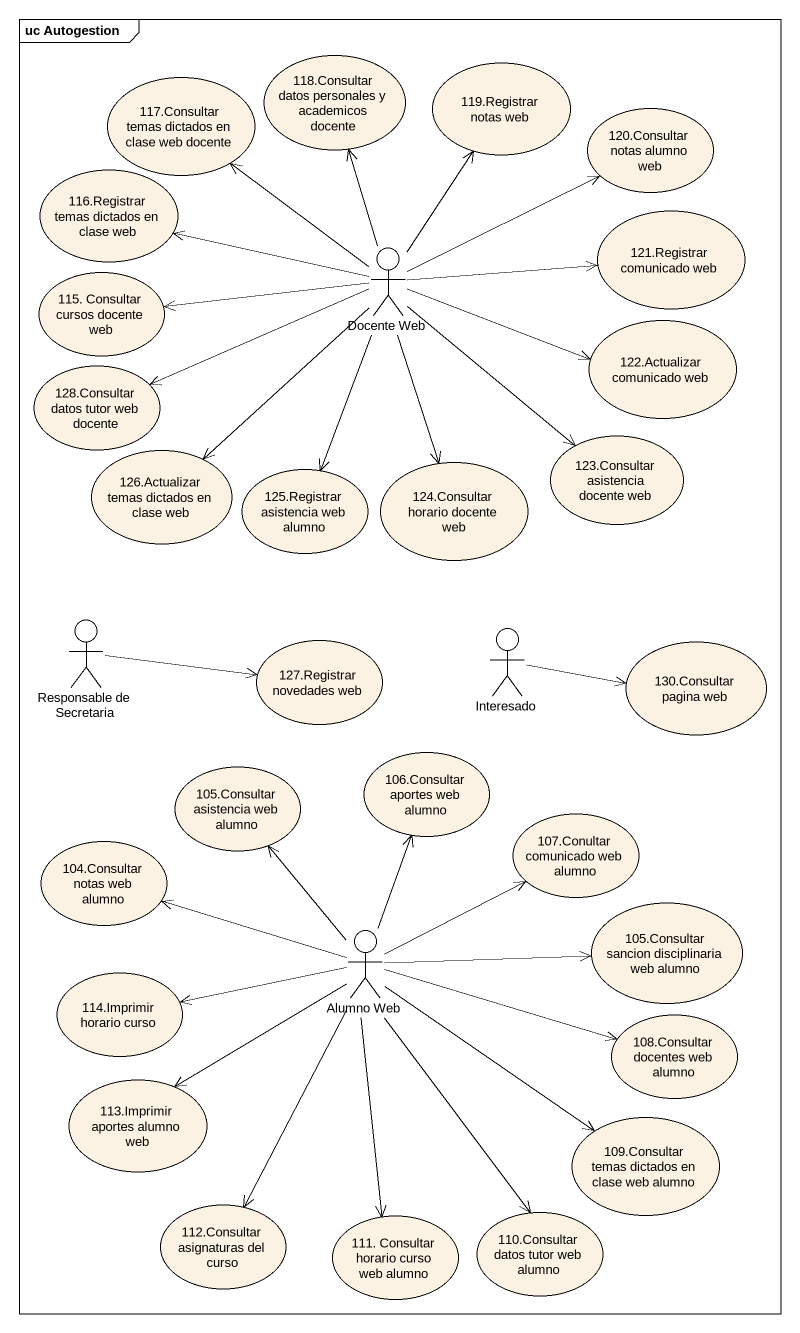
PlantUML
@startuml
mainframe uc Autogestion
usecase "118.Consultar datos personales y academicos docente" as u118_Consultar_datos
usecase "117.Consultar temas dictados en clase web docente" as u117_Consultar_temas
usecase "119.Registrar notas web" as u119_Registrar_notas_web
usecase "120.Consultar notas alumno web" as u120_Consultar_notas_alumno
usecase "116.Registrar temas dictados en clase web" as u116_Registrar_temas
usecase "121.Registrar comunicado web" as u121_Registrar_comunicado_web
usecase "115. Consultar cursos docente web" as u115_Consultar_cursos
actor "Docente Web" as Docente_Web
usecase "122.Actualizar comunicado web" as u122_Actualizar_comunicado
usecase "128.Consultar datos tutor web docente" as u128_Consultar_datos_tutor
usecase "123.Consultar asistencia docente web" as u123_Consultar_asistencia
usecase "126.Actualizar temas dictados en clase web" as u126_Actualizar_temas
usecase "125.Registrar asistencia web alumno" as u125_Registrar_asistencia
usecase "124.Consultar horario docente web" as u124_Consultar_horario
actor "Responsable de Secretaria" as Responsable_de_Secretaria
usecase "127.Registrar novedades web" as u127_Registrar_novedades_web
actor Interesado
usecase "130.Consultar pagina web" as u130_Consultar_pagina_web
usecase "106.Consultar aportes web alumno" as u106_Consultar_aportes_web
usecase "105.Consultar asistencia web alumno" as u105_Consultar_asistencia
usecase "107.Conultar comunicado web alumno" as u107_Conultar_comunicado_web
usecase "104.Consultar notas web alumno" as u104_Consultar_notas_web
usecase "105.Consultar sancion disciplinaria web alumno" as u105_Consultar_sancion
usecase "114.Imprimir horario curso" as u114_Imprimir_horario_curso
actor "Alumno Web" as Alumno_Web
usecase "108.Consultar docentes web alumno" as u108_Consultar_docentes_web
usecase "113.Imprimir aportes alumno web" as u113_Imprimir_aportes_alumno
usecase "109.Consultar temas dictados en clase web alumno" as u109_Consultar_temas
usecase "112.Consultar asignaturas del curso" as u112_Consultar_asignaturas
usecase "111. Consultar horario curso web alumno" as u111_Consultar_horario_curso
usecase "110.Consultar datos tutor web alumno" as u110_Consultar_datos_tutor
Docente_Web -up-> u118_Consultar_datos
Docente_Web -up-> u117_Consultar_temas
Docente_Web -up-> u119_Registrar_notas_web
Docente_Web -right-> u120_Consultar_notas_alumno
Docente_Web -left-> u116_Registrar_temas
Docente_Web -right-> u121_Registrar_comunicado_web
Docente_Web -left-> u115_Consultar_cursos
Docente_Web -right-> u122_Actualizar_comunicado
Docente_Web -left-> u128_Consultar_datos_tutor
Docente_Web --> u123_Consultar_asistencia
Docente_Web --> u126_Actualizar_temas
Docente_Web --> u125_Registrar_asistencia
Docente_Web --> u124_Consultar_horario
Responsable_de_Secretaria -right-> u127_Registrar_novedades_web
Interesado -right-> u130_Consultar_pagina_web
Alumno_Web -up-> u106_Consultar_aportes_web
Alumno_Web -up-> u105_Consultar_asistencia
Alumno_Web -up-> u107_Conultar_comunicado_web
Alumno_Web -left-> u104_Consultar_notas_web
Alumno_Web -right-> u105_Consultar_sancion
Alumno_Web -left-> u114_Imprimir_horario_curso
Alumno_Web -right-> u108_Consultar_docentes_web
Alumno_Web --> u113_Imprimir_aportes_alumno
Alumno_Web --> u109_Consultar_temas
Alumno_Web --> u112_Consultar_asignaturas
Alumno_Web --> u111_Consultar_horario_curso
Alumno_Web --> u110_Consultar_datos_tutor
@enduml
